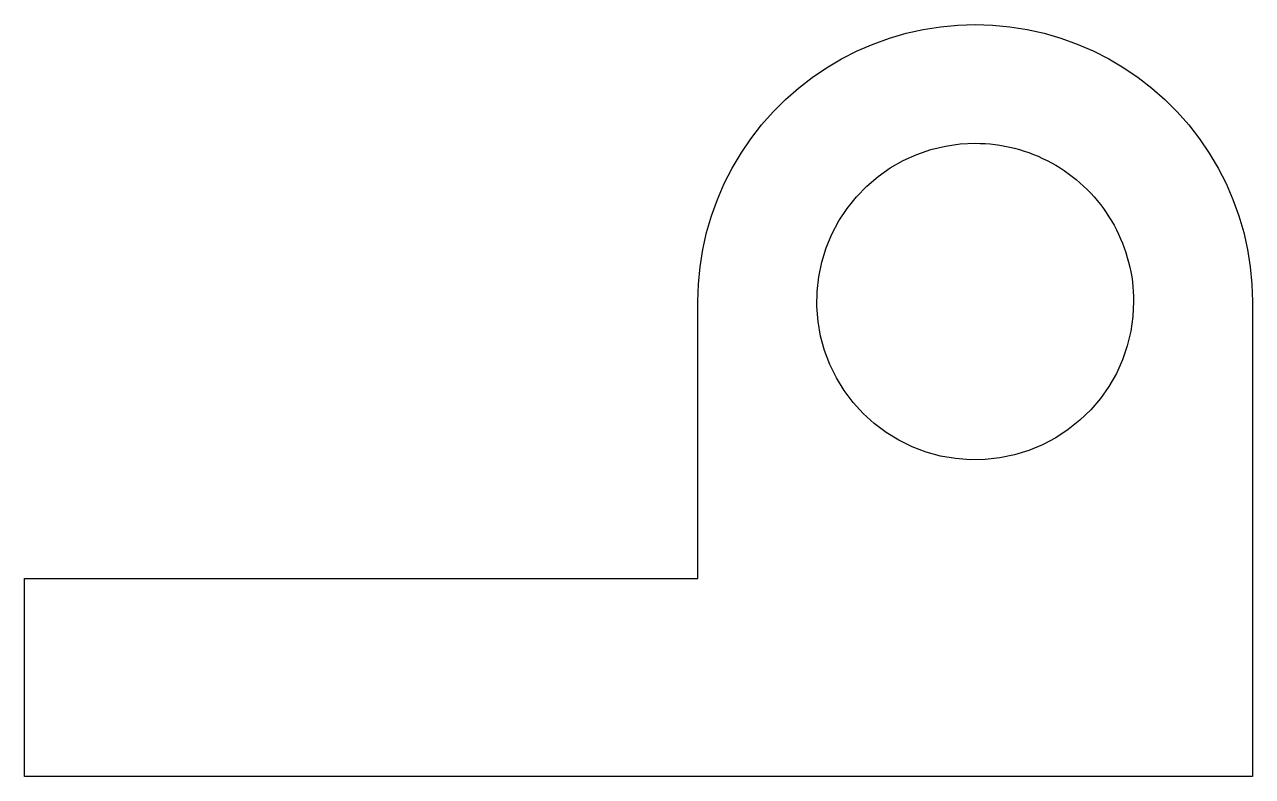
# Model space of a CAD drawing. Header units: metres. Extents: x -28 to 3, y 0 to 19.
import ezdxf

# ---------------------------------------------------------------- set-up
doc = ezdxf.new("R2010")
doc.units = ezdxf.units.M

msp = doc.modelspace()

# ---------------------------------------------------------------- linework, layer by layer
for points in [[(-11, 12), (-10.986, 12.44), (-10.945, 12.877), (-10.876, 13.312), (-10.78, 13.741), (-10.657, 14.163), (-10.508, 14.577), (-10.334, 14.98), (-10.134, 15.372), (-9.91, 15.751), (-9.663, 16.114), (-9.394, 16.462), (-9.103, 16.792), (-8.792, 17.103), (-8.462, 17.394), (-8.114, 17.663), (-7.751, 17.91), (-7.372, 18.134), (-6.98, 18.334), (-6.577, 18.508), (-6.163, 18.657), (-5.741, 18.78), (-5.312, 18.876), (-4.877, 18.945), (-4.44, 18.986), (-4, 19), (-3.56, 18.986), (-3.123, 18.945), (-2.688, 18.876), (-2.259, 18.78), (-1.837, 18.657), (-1.423, 18.508), (-1.02, 18.334), (-0.628, 18.134), (-0.249, 17.91), (0.114, 17.663), (0.462, 17.394), (0.792, 17.103), (1.103, 16.792), (1.394, 16.462), (1.663, 16.114), (1.91, 15.751), (2.134, 15.372), (2.334, 14.98), (2.508, 14.577), (2.657, 14.163), (2.78, 13.741), (2.876, 13.312), (2.945, 12.877), (2.986, 12.44), (3, 12)], [(0, 12), (-0.018, 11.624), (-0.071, 11.25), (-0.159, 10.884), (-0.281, 10.528), (-0.436, 10.184), (-0.623, 9.857), (-0.839, 9.548), (-1.084, 9.262), (-1.355, 9), (-1.649, 8.764), (-1.964, 8.557), (-2.297, 8.381), (-2.645, 8.236), (-3.005, 8.126), (-3.374, 8.049), (-3.749, 8.008), (-4.126, 8.002), (-4.501, 8.032), (-4.873, 8.096), (-5.236, 8.196), (-5.589, 8.329), (-5.927, 8.495), (-6.248, 8.692), (-6.55, 8.918), (-6.828, 9.172), (-7.082, 9.45), (-7.308, 9.752), (-7.505, 10.073), (-7.671, 10.411), (-7.804, 10.764), (-7.904, 11.127), (-7.968, 11.499), (-7.998, 11.874), (-7.992, 12.251), (-7.951, 12.626), (-7.874, 12.995), (-7.764, 13.355), (-7.619, 13.703), (-7.443, 14.036), (-7.236, 14.351), (-7, 14.645), (-6.738, 14.916), (-6.452, 15.161), (-6.143, 15.377), (-5.816, 15.564), (-5.472, 15.719), (-5.116, 15.841), (-4.75, 15.929), (-4.376, 15.982), (-4, 16)], [(-4, 16), (-3.874, 15.998), (-3.749, 15.992), (-3.624, 15.982), (-3.499, 15.968), (-3.374, 15.951), (-3.25, 15.929), (-3.127, 15.904), (-3.005, 15.874), (-2.884, 15.841), (-2.764, 15.804), (-2.645, 15.764), (-2.528, 15.719), (-2.411, 15.671), (-2.297, 15.619), (-2.184, 15.564), (-2.073, 15.505), (-1.964, 15.443), (-1.857, 15.377), (-1.752, 15.308), (-1.649, 15.236), (-1.548, 15.161), (-1.45, 15.082), (-1.355, 15), (-1.262, 14.916), (-1.172, 14.828), (-1.084, 14.738), (-1, 14.645), (-0.918, 14.55), (-0.839, 14.452), (-0.764, 14.351), (-0.692, 14.248), (-0.623, 14.143), (-0.557, 14.036), (-0.495, 13.927), (-0.436, 13.816), (-0.381, 13.703), (-0.329, 13.589), (-0.281, 13.472), (-0.236, 13.355), (-0.196, 13.236), (-0.159, 13.116), (-0.126, 12.995), (-0.096, 12.873), (-0.071, 12.75), (-0.049, 12.626), (-0.032, 12.501), (-0.018, 12.376), (-0.008, 12.251), (-0.002, 12.126), (0, 12)], [(-11, 5), (-11, 5.14), (-11, 5.28), (-11, 5.42), (-11, 5.56), (-11, 5.7), (-11, 5.84), (-11, 5.98), (-11, 6.12), (-11, 6.26), (-11, 6.4), (-11, 6.54), (-11, 6.68), (-11, 6.82), (-11, 6.96), (-11, 7.1), (-11, 7.24), (-11, 7.38), (-11, 7.52), (-11, 7.66), (-11, 7.8), (-11, 7.94), (-11, 8.08), (-11, 8.22), (-11, 8.36), (-11, 8.5), (-11, 8.64), (-11, 8.78), (-11, 8.92), (-11, 9.06), (-11, 9.2), (-11, 9.34), (-11, 9.48), (-11, 9.62), (-11, 9.76), (-11, 9.9), (-11, 10.04), (-11, 10.18), (-11, 10.32), (-11, 10.46), (-11, 10.6), (-11, 10.74), (-11, 10.88), (-11, 11.02), (-11, 11.16), (-11, 11.3), (-11, 11.44), (-11, 11.58), (-11, 11.72), (-11, 11.86), (-11, 12)], [(-11, 5), (-11, 5.14), (-11, 5.28), (-11, 5.42), (-11, 5.56), (-11, 5.7), (-11, 5.84), (-11, 5.98), (-11, 6.12), (-11, 6.26), (-11, 6.4), (-11, 6.54), (-11, 6.68), (-11, 6.82), (-11, 6.96), (-11, 7.1), (-11, 7.24), (-11, 7.38), (-11, 7.52), (-11, 7.66), (-11, 7.8), (-11, 7.94), (-11, 8.08), (-11, 8.22), (-11, 8.36), (-11, 8.5), (-11, 8.64), (-11, 8.78), (-11, 8.92), (-11, 9.06), (-11, 9.2), (-11, 9.34), (-11, 9.48), (-11, 9.62), (-11, 9.76), (-11, 9.9), (-11, 10.04), (-11, 10.18), (-11, 10.32), (-11, 10.46), (-11, 10.6), (-11, 10.74), (-11, 10.88), (-11, 11.02), (-11, 11.16), (-11, 11.3), (-11, 11.44), (-11, 11.58), (-11, 11.72), (-11, 11.86), (-11, 12)], [(3, 12), (3, 11.76), (3, 11.52), (3, 11.28), (3, 11.04), (3, 10.8), (3, 10.56), (3, 10.32), (3, 10.08), (3, 9.84), (3, 9.6), (3, 9.36), (3, 9.12), (3, 8.88), (3, 8.64), (3, 8.4), (3, 8.16), (3, 7.92), (3, 7.68), (3, 7.44), (3, 7.2), (3, 6.96), (3, 6.72), (3, 6.48), (3, 6.24), (3, 6), (3, 5.76), (3, 5.52), (3, 5.28), (3, 5.04), (3, 4.8), (3, 4.56), (3, 4.32), (3, 4.08), (3, 3.84), (3, 3.6), (3, 3.36), (3, 3.12), (3, 2.88), (3, 2.64), (3, 2.4), (3, 2.16), (3, 1.92), (3, 1.68), (3, 1.44), (3, 1.2), (3, 0.96), (3, 0.72), (3, 0.48), (3, 0.24), (3, 0)], [(-28, 0), (-28, 0.1), (-28, 0.2), (-28, 0.3), (-28, 0.4), (-28, 0.5), (-28, 0.6), (-28, 0.7), (-28, 0.8), (-28, 0.9), (-28, 1), (-28, 1.1), (-28, 1.2), (-28, 1.3), (-28, 1.4), (-28, 1.5), (-28, 1.6), (-28, 1.7), (-28, 1.8), (-28, 1.9), (-28, 2), (-28, 2.1), (-28, 2.2), (-28, 2.3), (-28, 2.4), (-28, 2.5), (-28, 2.6), (-28, 2.7), (-28, 2.8), (-28, 2.9), (-28, 3), (-28, 3.1), (-28, 3.2), (-28, 3.3), (-28, 3.4), (-28, 3.5), (-28, 3.6), (-28, 3.7), (-28, 3.8), (-28, 3.9), (-28, 4), (-28, 4.1), (-28, 4.2), (-28, 4.3), (-28, 4.4), (-28, 4.5), (-28, 4.6), (-28, 4.7), (-28, 4.8), (-28, 4.9), (-28, 5)], [(-28, 5), (-27.66, 5), (-27.32, 5), (-26.98, 5), (-26.64, 5), (-26.3, 5), (-25.96, 5), (-25.62, 5), (-25.28, 5), (-24.94, 5), (-24.6, 5), (-24.26, 5), (-23.92, 5), (-23.58, 5), (-23.24, 5), (-22.9, 5), (-22.56, 5), (-22.22, 5), (-21.88, 5), (-21.54, 5), (-21.2, 5), (-20.86, 5), (-20.52, 5), (-20.18, 5), (-19.84, 5), (-19.5, 5), (-19.16, 5), (-18.82, 5), (-18.48, 5), (-18.14, 5), (-17.8, 5), (-17.46, 5), (-17.12, 5), (-16.78, 5), (-16.44, 5), (-16.1, 5), (-15.76, 5), (-15.42, 5), (-15.08, 5), (-14.74, 5), (-14.4, 5), (-14.06, 5), (-13.72, 5), (-13.38, 5), (-13.04, 5), (-12.7, 5), (-12.36, 5), (-12.02, 5), (-11.68, 5), (-11.34, 5), (-11, 5)], [(-20, 5), (-19.82, 5), (-19.64, 5), (-19.46, 5), (-19.28, 5), (-19.1, 5), (-18.92, 5), (-18.74, 5), (-18.56, 5), (-18.38, 5), (-18.2, 5), (-18.02, 5), (-17.84, 5), (-17.66, 5), (-17.48, 5), (-17.3, 5), (-17.12, 5), (-16.94, 5), (-16.76, 5), (-16.58, 5), (-16.4, 5), (-16.22, 5), (-16.04, 5), (-15.86, 5), (-15.68, 5), (-15.5, 5), (-15.32, 5), (-15.14, 5), (-14.96, 5), (-14.78, 5), (-14.6, 5), (-14.42, 5), (-14.24, 5), (-14.06, 5), (-13.88, 5), (-13.7, 5), (-13.52, 5), (-13.34, 5), (-13.16, 5), (-12.98, 5), (-12.8, 5), (-12.62, 5), (-12.44, 5), (-12.26, 5), (-12.08, 5), (-11.9, 5), (-11.72, 5), (-11.54, 5), (-11.36, 5), (-11.18, 5), (-11, 5)], [(3, 0), (2.38, 0), (1.76, 0), (1.14, 0), (0.52, 0), (-0.1, 0), (-0.72, 0), (-1.34, 0), (-1.96, 0), (-2.58, 0), (-3.2, 0), (-3.82, 0), (-4.44, 0), (-5.06, 0), (-5.68, 0), (-6.3, 0), (-6.92, 0), (-7.54, 0), (-8.16, 0), (-8.78, 0), (-9.4, 0), (-10.02, 0), (-10.64, 0), (-11.26, 0), (-11.88, 0), (-12.5, 0), (-13.12, 0), (-13.74, 0), (-14.36, 0), (-14.98, 0), (-15.6, 0), (-16.22, 0), (-16.84, 0), (-17.46, 0), (-18.08, 0), (-18.7, 0), (-19.32, 0), (-19.94, 0), (-20.56, 0), (-21.18, 0), (-21.8, 0), (-22.42, 0), (-23.04, 0), (-23.66, 0), (-24.28, 0), (-24.9, 0), (-25.52, 0), (-26.14, 0), (-26.76, 0), (-27.38, 0), (-28, 0)]]:
    msp.add_lwpolyline(points)

doc.saveas('drawing.dxf')
